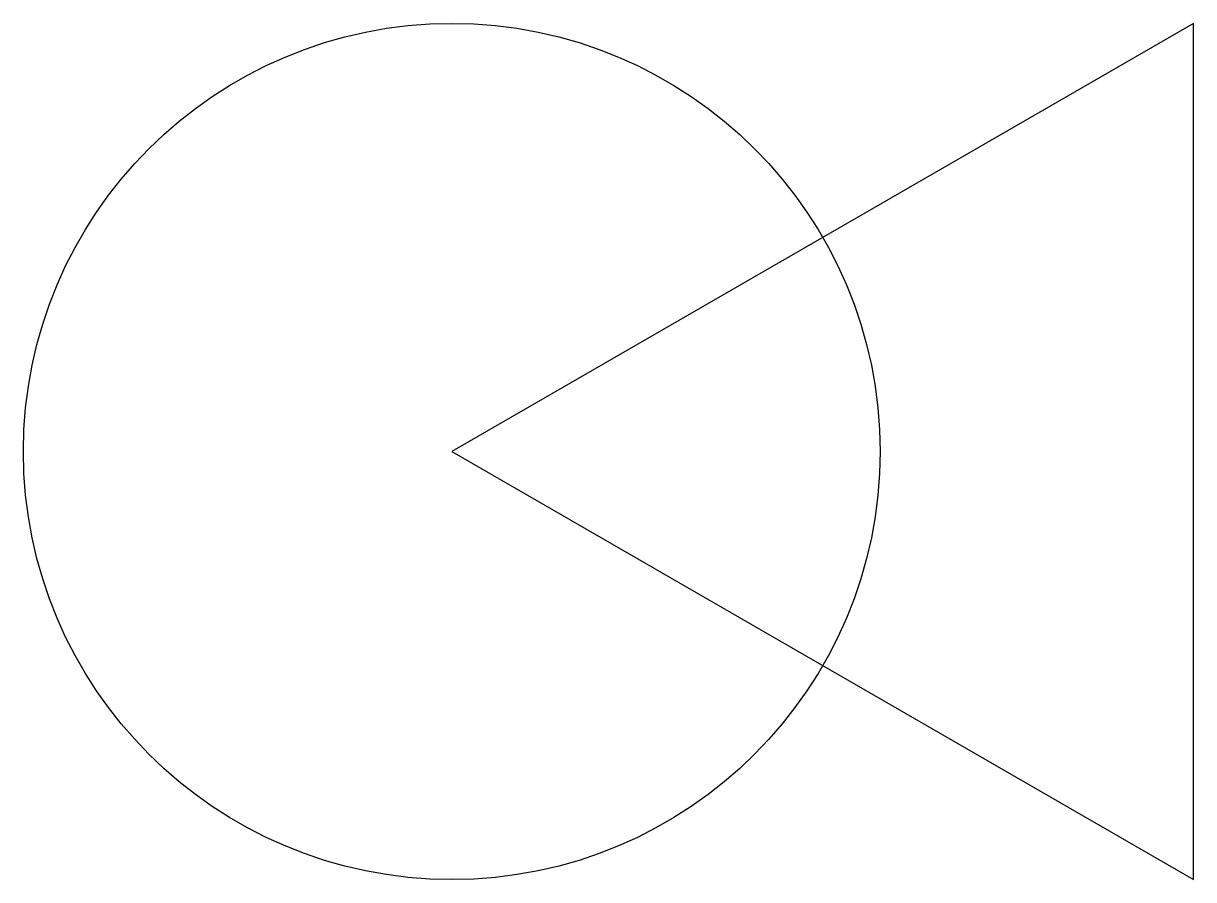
# Model space of a CAD drawing. Header units: millimetres. Extents: x -10129.613 to -10129.408, y 50.551 to 50.701.
import ezdxf

# ---------------------------------------------------------------- set-up
doc = ezdxf.new("R2010")
doc.units = ezdxf.units.MM
doc.header["$LTSCALE"] = 10
doc.layers.add('Tub_Válvulas', color=2, linetype='Continuous')

msp = doc.modelspace()

# ---------------------------------------------------------------- linework, layer by layer
at = {"layer": 'Tub_Válvulas'}
msp.add_line((-10129.40765, 50.55064), (-10129.40765, 50.70064), dxfattribs=at)
msp.add_lwpolyline([(-10129.40765, 50.55064), (-10129.40765, 50.70064), (-10129.53755, 50.62564)], close=True, dxfattribs=at)
msp.add_circle((-10129.53755, 50.62564), 0.075, dxfattribs=at)

doc.saveas('drawing.dxf')
